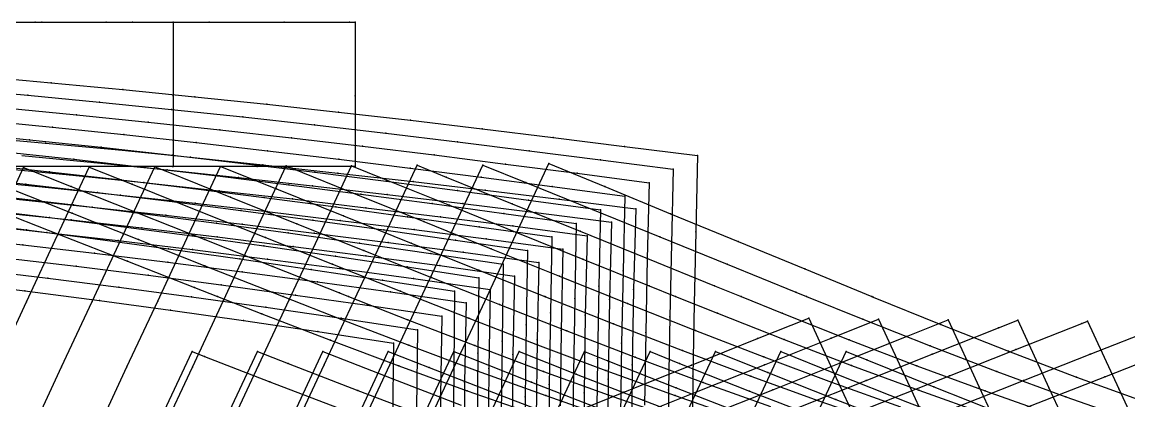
# Model space of a CAD drawing. Extents: x -2408 to 1029, y -526 to 2095.
# Drawn here: x -369.3 to -137.3, y 1504.6 to 1584 of the extents above; entities that cross this region are included whole.
import ezdxf

# ---------------------------------------------------------------- set-up
doc = ezdxf.new("R2010")
doc.units = 0

# ---------------------------------------------------------------- blocks, each defined once
blk = doc.blocks.new(' -30')
at = {"layer": '1'}
for points in [[(-705.398722, 1037.958529), (-699.037878, 1051.61368), (-692.560558, 1065.518865), (-686.094458, 1079.399986), (-679.579468, 1093.386078), (-667.869601, 1088.545558), (-654.06588, 1082.849141), (-639.93417, 1077.027273), (-625.924078, 1071.266404), (-611.86985, 1065.500565), (-611.588666, 1065.385221), (-597.443729, 1059.626624), (-583.237913, 1054.002719), (-568.963569, 1048.571729), (-554.477005, 1043.307707)], [(259.100474, 1071.458129), (273.102488, 1077.10928), (287.272574, 1082.812828), (301.101107, 1088.365229), (311.853142, 1092.672043), (318.337823, 1078.588526), (324.656628, 1064.865272)], [(-199.380836, 541.282704), (-184.367609, 539.451497), (-169.415656, 537.522511), (-154.549495, 535.507821), (-139.623474, 533.388503), (-124.646614, 531.167397), (-109.742759, 528.897307), (-94.63028, 526.580048), (-94.802148, 510.607237), (-94.92007, 495.218377)]]:
    blk.add_lwpolyline(points, dxfattribs=at)
at = {"layer": '14'}
for points in [[(-554.715743, 981.995033), (-569.19848, 986.9827), (-583.328373, 992.069288), (-597.67518, 997.436942), (-611.940886, 1003.014693), (-625.885646, 1008.720417), (-636.292, 1013.072281), (-636.292076, 1013.072281), (-636.295509, 1013.064804), (-630.680852, 1025.118075), (-624.11852, 1039.205766), (-617.238503, 1053.975449), (-617.238503, 1053.975449), (-612.923028, 1052.206039), (-598.88844, 1046.521615), (-584.771804, 1040.976659), (-570.602837, 1035.635222), (-556.146623, 1030.432034)], [(-199.659932, 528.526835), (-184.716631, 526.701148), (-169.079779, 524.666477), (-154.148415, 522.623082), (-138.82949, 520.438341), (-123.25642, 518.13265), (-107.447786, 515.697021), (-107.630848, 499.494936)]]:
    blk.add_lwpolyline(points, dxfattribs=at)
at = {"layer": '2'}
for p in [(-679.579468, 1093.386078), (311.853142, 1092.672043), (-617.238503, 1053.975449), (-94.63028, 526.580048), (-107.447786, 515.697021)]:
    blk.add_point(p, dxfattribs=at)
at = {"layer": '3'}
for p in [(-667.869601, 1088.545558), (301.101107, 1088.365229), (-654.06588, 1082.849141), (287.272574, 1082.812828), (-686.094458, 1079.399986), (-639.93417, 1077.027273), (273.102488, 1077.10928), (318.337823, 1078.588526), (-625.924078, 1071.266404), (-692.560558, 1065.518865), (-611.86985, 1065.500565), (-611.588666, 1065.385221), (-597.443729, 1059.626624), (-617.238503, 1053.975449), (-583.237913, 1054.002719), (-699.037878, 1051.61368), (-612.923028, 1052.206039), (-598.88844, 1046.521615), (-568.963569, 1048.571729), (-184.367609, 539.451497), (-169.415656, 537.522511), (-154.549495, 535.507821), (-139.623474, 533.388503), (-124.646614, 531.167397), (-184.716631, 526.701148), (-109.742759, 528.897307), (-169.079779, 524.666477), (-154.148415, 522.623082), (-138.82949, 520.438341), (-123.25642, 518.13265), (-94.802148, 510.607237)]:
    blk.add_point(p, dxfattribs=at)
at = {"layer": '4'}
for p in [(-611.86985, 1065.500565), (-617.238503, 1053.975449)]:
    blk.add_point(p, dxfattribs=at)
blk = doc.blocks.new('-30')
at = {"layer": '1'}
blk.add_lwpolyline([(-656.736615, 751.94191), (-640.786085, 751.94191), (-621.816635, 751.94191), (-605.712108, 751.94191), (-590.007003, 751.94191), (-576.306009, 751.94191), (-575.152168, 751.94191), (-575.152168, 736.519947), (-575.152168, 721.699142), (-595.670056, 721.699142), (-613.389459, 721.699142), (-630.958968, 721.699142), (-651.263198, 721.699142)], dxfattribs=at)
at = {"layer": '14'}
blk.add_lwpolyline([(-656.736615, 751.94191), (-640.786085, 751.94191), (-621.816635, 751.94191), (-605.712108, 751.94191), (-590.007003, 751.94191), (-576.306009, 751.94191), (-575.152168, 751.94191), (-575.152168, 736.519947), (-575.152168, 721.699142), (-595.670056, 721.699142), (-613.389459, 721.699142), (-630.958968, 721.699142), (-651.263198, 721.699142)], dxfattribs=at)
at = {"layer": '2'}
for p in [(-575.152168, 751.94191), (-575.152168, 751.94191), (-575.152168, 721.699142), (-575.152168, 721.699142)]:
    blk.add_point(p, dxfattribs=at)
at = {"layer": '3'}
for p in [(-640.786085, 751.94191), (-640.786085, 751.94191), (-621.816635, 751.94191), (-621.816635, 751.94191), (-605.712108, 751.94191), (-605.712108, 751.94191), (-590.007003, 751.94191), (-590.007003, 751.94191), (-576.306009, 751.94191), (-576.306009, 751.94191), (-575.152168, 736.519947), (-575.152168, 736.519947), (-630.958968, 721.699142), (-630.958968, 721.699142), (-613.389459, 721.699142), (-613.389459, 721.699142), (-595.670056, 721.699142), (-595.670056, 721.699142)]:
    blk.add_point(p, dxfattribs=at)
blk = doc.blocks.new(' -31')
at = {"layer": '1'}
for points in [[(-719.306886, 1037.546035), (-712.961379, 1051.168307), (-706.522574, 1064.990808), (-700.030644, 1078.927343), (-693.455353, 1093.042831), (-684.443539, 1089.388082), (-670.463003, 1083.716957), (-656.360988, 1077.995136), (-642.183125, 1072.240988), (-627.845906, 1066.420292), (-625.584259, 1065.503998), (-613.746049, 1060.708056), (-599.681805, 1055.117577), (-585.652809, 1049.748903), (-571.206755, 1044.459492), (-557.023991, 1039.506951)], [(273.166301, 1071.517705), (287.449371, 1077.224037), (301.723401, 1082.927756), (315.696725, 1088.512205), (325.652237, 1092.491531), (332.130361, 1078.422281), (338.4346, 1064.730689)], [(-194.588975, 544.567746), (-179.555679, 542.76568), (-164.49136, 540.856719), (-149.612358, 538.879205), (-134.57248, 536.78732), (-119.590017, 534.612449), (-104.571126, 532.37467), (-89.524498, 530.117836), (-89.730812, 514.301875), (-89.889013, 498.93564)]]:
    blk.add_lwpolyline(points, dxfattribs=at)
at = {"layer": '14'}
for points in [[(-556.197772, 978.04769), (-570.71022, 982.841463), (-585.017713, 987.808352), (-599.562903, 993.069454), (-613.740031, 998.398511), (-628.18245, 1004.075581), (-642.195981, 1009.819267), (-650.007172, 1013.071976), (-650.008011, 1013.072281), (-650.01152, 1013.064804), (-644.396845, 1025.118088), (-637.834502, 1039.205775), (-630.954475, 1053.975449), (-630.954475, 1053.975449), (-619.60841, 1049.367727), (-604.405046, 1043.328069), (-590.492016, 1038.00261), (-575.830816, 1032.625574), (-561.575868, 1027.640981), (-547.460029, 1022.954062)], [(-194.881169, 531.815889), (-179.880956, 530.013863), (-164.96576, 528.111366), (-149.778742, 526.078391), (-134.212277, 523.907193), (-118.401681, 521.618003), (-102.367792, 519.202194), (-102.591168, 502.7479)]]:
    blk.add_lwpolyline(points, dxfattribs=at)
at = {"layer": '2'}
for p in [(-693.455353, 1093.042831), (325.652237, 1092.491531), (-630.954475, 1053.975449), (-89.524498, 530.117836), (-102.367792, 519.202194)]:
    blk.add_point(p, dxfattribs=at)
at = {"layer": '3'}
for p in [(-684.443539, 1089.388082), (315.696725, 1088.512205), (-670.463003, 1083.716957), (301.723401, 1082.927756), (-700.030644, 1078.927343), (-656.360988, 1077.995136), (287.449371, 1077.224037), (332.130361, 1078.422281), (-642.183125, 1072.240988), (-706.522574, 1064.990808), (-627.845906, 1066.420292), (-625.584259, 1065.503998), (-613.746049, 1060.708056), (-630.954475, 1053.975449), (-599.681805, 1055.117577), (-712.961379, 1051.168307), (-619.60841, 1049.367727), (-585.652809, 1049.748903), (-571.206755, 1044.459492), (-179.555679, 542.76568), (-164.49136, 540.856719), (-149.612358, 538.879205), (-134.57248, 536.78732), (-119.590017, 534.612449), (-104.571126, 532.37467), (-179.880956, 530.013863), (-164.96576, 528.111366), (-149.778742, 526.078391), (-134.212277, 523.907193), (-118.401681, 521.618003), (-89.730812, 514.301875)]:
    blk.add_point(p, dxfattribs=at)
at = {"layer": '4'}
for p in [(-625.584259, 1065.503998), (-630.954475, 1053.975449)]:
    blk.add_point(p, dxfattribs=at)
blk = doc.blocks.new('-31')
at = {"layer": '1'}
blk.add_lwpolyline([(-657.41673, 751.94191), (-642.174958, 751.94191), (-627.3112, 751.94191), (-613.252144, 751.94191), (-613.252144, 736.519947), (-613.252144, 721.699142), (-632.670856, 721.699142), (-649.441005, 721.699142)], dxfattribs=at)
at = {"layer": '14'}
blk.add_lwpolyline([(-657.41673, 751.94191), (-642.174958, 751.94191), (-627.3112, 751.94191), (-613.252144, 751.94191), (-613.252144, 736.519947), (-613.252144, 721.699142), (-632.670856, 721.699142), (-649.441005, 721.699142)], dxfattribs=at)
at = {"layer": '2'}
for p in [(-613.252144, 751.94191), (-613.252144, 751.94191), (-613.252144, 721.699142), (-613.252144, 721.699142)]:
    blk.add_point(p, dxfattribs=at)
at = {"layer": '3'}
for p in [(-642.174958, 751.94191), (-642.174958, 751.94191), (-627.3112, 751.94191), (-627.3112, 751.94191), (-613.252144, 736.519947), (-613.252144, 736.519947), (-632.670856, 721.699142), (-632.670856, 721.699142)]:
    blk.add_point(p, dxfattribs=at)
blk = doc.blocks.new(' -32')
at = {"layer": '1'}
for points in [[(-733.031314, 1037.527944), (-726.691241, 1051.138485), (-720.302525, 1064.853476), (-713.789918, 1078.834411), (-707.184448, 1093.014679), (-701.121771, 1090.552873), (-687.265026, 1084.930202), (-673.055463, 1079.170648), (-658.93014, 1073.45126), (-644.837136, 1067.74143), (-639.300995, 1065.502472), (-630.70928, 1062.02776), (-616.644344, 1056.437097), (-602.420716, 1050.965794), (-588.118334, 1045.680245), (-573.747795, 1040.606701)], [(288.46595, 1072.11752), (302.608638, 1077.738949), (316.60916, 1083.304246), (330.685428, 1088.900002), (339.422607, 1092.373505), (345.916914, 1078.269089), (352.226522, 1064.5658)], [(-189.423476, 547.819198), (-174.51379, 546.062529), (-159.524407, 544.195696), (-144.498304, 542.236475), (-129.531487, 540.197388), (-114.530037, 538.064348), (-99.58351, 535.881365), (-84.422865, 533.652878), (-84.664211, 517.497694), (-84.850599, 502.462629)]]:
    blk.add_lwpolyline(points, dxfattribs=at)
at = {"layer": '14'}
for points in [[(-547.869195, 971.30855), (-562.163671, 975.645597), (-576.51792, 980.265068), (-591.27833, 985.269421), (-605.969177, 990.474472), (-620.29887, 995.744541), (-634.852344, 1001.321915), (-649.071391, 1007.024441), (-663.723526, 1013.072052), (-663.723984, 1013.072281), (-663.727493, 1013.064804), (-658.112836, 1025.118075), (-651.550504, 1039.205766), (-644.670486, 1053.975449), (-644.670486, 1053.975449), (-633.682431, 1049.535537), (-619.437093, 1043.890796), (-605.102571, 1038.402861), (-590.719169, 1033.118414), (-576.037771, 1027.966365), (-561.50025, 1023.118116), (-546.884833, 1018.510793)], [(-188.995145, 534.986961), (-173.972639, 533.205913), (-158.8577, 531.306759), (-143.549379, 529.290806), (-127.963952, 527.154146), (-112.91974, 525.016082), (-97.287788, 522.707405), (-97.546838, 506.107599), (-97.600019, 489.682566)]]:
    blk.add_lwpolyline(points, dxfattribs=at)
at = {"layer": '2'}
for p in [(-707.184448, 1093.014679), (339.422607, 1092.373505), (-644.670486, 1053.975449), (-84.422865, 533.652878), (-97.287788, 522.707405)]:
    blk.add_point(p, dxfattribs=at)
at = {"layer": '3'}
for p in [(-701.121771, 1090.552873), (330.685428, 1088.900002), (-687.265026, 1084.930202), (316.60916, 1083.304246), (-713.789918, 1078.834411), (-673.055463, 1079.170648), (302.608638, 1077.738949), (345.916914, 1078.269089), (-658.93014, 1073.45126), (-644.837136, 1067.74143), (-639.300995, 1065.502472), (-720.302525, 1064.853476), (-630.70928, 1062.02776), (-616.644344, 1056.437097), (-644.670486, 1053.975449), (-726.691241, 1051.138485), (-633.682431, 1049.535537), (-602.420716, 1050.965794), (-588.118334, 1045.680245), (-619.437093, 1043.890796), (-174.51379, 546.062529), (-159.524407, 544.195696), (-144.498304, 542.236475), (-129.531487, 540.197388), (-114.530037, 538.064348), (-99.58351, 535.881365), (-173.972639, 533.205913), (-158.8577, 531.306759), (-143.549379, 529.290806), (-127.963952, 527.154146), (-112.91974, 525.016082), (-84.664211, 517.497694), (-97.546838, 506.107599)]:
    blk.add_point(p, dxfattribs=at)
at = {"layer": '4'}
for p in [(-639.300995, 1065.502472), (-644.670486, 1053.975449)]:
    blk.add_point(p, dxfattribs=at)
blk = doc.blocks.new(' -33')
at = {"layer": '1'}
for points in [[(-746.741071, 1037.541389), (-740.393803, 1051.167375), (-734.053446, 1064.778514), (-727.55174, 1078.736062), (-720.952377, 1092.90329), (-714.37088, 1090.245653), (-700.44928, 1084.627373), (-686.520609, 1079.009714), (-672.478486, 1073.343472), (-658.55008, 1067.725314), (-653.016129, 1065.504227), (-644.215077, 1061.971907), (-630.250052, 1056.444661), (-616.147939, 1051.025013), (-602.056997, 1045.826686), (-587.562063, 1040.709532)], [(134.079505, 1015.688423), (148.839588, 1019.383526), (163.675903, 1023.352798), (178.271132, 1027.510495), (192.971397, 1031.957475), (207.179358, 1036.510142), (221.72836, 1041.429301), (236.236683, 1046.582096), (250.637788, 1051.918362), (264.767873, 1057.335993), (279.065367, 1062.943275), (285.062695, 1065.316849), (293.363699, 1068.602246), (307.309375, 1074.134018), (321.33089, 1079.704903), (335.201751, 1085.223713), (349.071618, 1090.749711), (353.139229, 1092.372131), (359.660655, 1078.208832), (365.989945, 1064.462811), (372.269339, 1050.82515), (378.545277, 1037.194993)], [(-199.587318, 552.761024), (-184.518769, 551.113028), (-169.449439, 549.362172), (-154.403529, 547.517787), (-139.385269, 545.59427), (-124.360433, 543.586255), (-109.413128, 541.504202), (-94.40716, 539.359567), (-79.322128, 537.190132), (-79.583214, 521.604267), (-79.803495, 506.49299), (-79.893775, 491.171975)]]:
    blk.add_lwpolyline(points, dxfattribs=at)
at = {"layer": '14'}
for points in [[(-665.266477, 1039.205766), (-658.386459, 1053.975449), (-658.386459, 1053.975449), (-652.191684, 1051.478388), (-637.534459, 1045.648573), (-623.530547, 1040.239618)], [(-200.843434, 540.120773), (-185.092896, 538.397218), (-170.100999, 536.652065), (-154.722652, 534.758032), (-139.161279, 532.75081), (-123.330698, 530.626266), (-108.06106, 528.502795), (-92.207785, 526.212616), (-92.497917, 509.56942), (-92.592709, 493.613696)]]:
    blk.add_lwpolyline(points, dxfattribs=at)
at = {"layer": '2'}
for p in [(-720.952377, 1092.90329), (353.139229, 1092.372131), (-658.386459, 1053.975449), (-79.322128, 537.190132), (-92.207785, 526.212616)]:
    blk.add_point(p, dxfattribs=at)
at = {"layer": '3'}
for p in [(349.071618, 1090.749711), (-714.37088, 1090.245653), (-700.44928, 1084.627373), (335.201751, 1085.223713), (-686.520609, 1079.009714), (321.33089, 1079.704903), (-727.55174, 1078.736062), (359.660655, 1078.208832), (-672.478486, 1073.343472), (-658.55008, 1067.725314), (-653.016129, 1065.504227), (-734.053446, 1064.778514), (-644.215077, 1061.971907), (-630.250052, 1056.444661), (-658.386459, 1053.975449), (-740.393803, 1051.167375), (-652.191684, 1051.478388), (-616.147939, 1051.025013), (-637.534459, 1045.648573), (-602.056997, 1045.826686), (-184.518769, 551.113028), (-169.449439, 549.362172), (-154.403529, 547.517787), (-139.385269, 545.59427), (-124.360433, 543.586255), (-109.413128, 541.504202), (-185.092896, 538.397218), (-94.40716, 539.359567), (-170.100999, 536.652065), (-154.722652, 534.758032), (-139.161279, 532.75081), (-123.330698, 530.626266), (-108.06106, 528.502795), (-79.583214, 521.604267), (-92.497917, 509.56942), (-79.803495, 506.49299)]:
    blk.add_point(p, dxfattribs=at)
at = {"layer": '4'}
for p in [(-653.016129, 1065.504227), (-658.386459, 1053.975449)]:
    blk.add_point(p, dxfattribs=at)
blk = doc.blocks.new(' -34')
at = {"layer": '1'}
for points in [[(-760.648042, 1037.131367), (-754.324817, 1050.70573), (-747.815744, 1064.679098), (-741.300131, 1078.66651), (-734.679871, 1092.878571), (-733.457999, 1092.38339), (-719.701142, 1086.817664), (-705.796879, 1081.20471), (-691.669015, 1075.513912), (-677.364565, 1069.766371), (-666.730804, 1065.507126), (-663.102734, 1064.053879), (-648.836733, 1058.391212), (-634.525842, 1052.844457), (-620.337866, 1047.54854), (-605.886402, 1042.376982)], [(135.1284, 1012.579824), (150.057391, 1016.1527), (164.758572, 1019.91402), (179.568786, 1023.950956), (194.379777, 1028.240371), (209.054884, 1032.744153), (223.482136, 1037.425702), (238.006944, 1042.392402), (252.197434, 1047.46892), (266.586454, 1052.815817), (281.016151, 1058.348302), (295.30853, 1063.94776), (298.778954, 1065.316315), (309.449209, 1069.524197), (323.790231, 1075.183594), (337.957864, 1080.777469), (351.903869, 1086.286333), (365.701351, 1091.739034), (366.924133, 1092.222443), (373.462202, 1078.023018), (379.795192, 1064.268981)], [(-194.579889, 556.026452), (-179.506059, 554.402791), (-164.488583, 552.684381), (-149.43639, 550.869334), (-134.508203, 548.99195), (-119.475633, 547.021967), (-104.476103, 544.974444), (-89.461433, 542.872094), (-74.224463, 540.724983), (-74.515587, 524.8052), (-74.760259, 509.756211), (-74.88508, 494.636046)]]:
    blk.add_lwpolyline(points, dxfattribs=at)
at = {"layer": '14'}
for points in [[(-678.982526, 1039.205766), (-672.102509, 1053.975449), (-672.102509, 1053.975449), (-667.232527, 1052.020667), (-652.905865, 1046.33417), (-638.502068, 1040.769044)], [(-195.051501, 543.304491), (-180.083532, 541.688759), (-165.158046, 539.97702), (-149.556659, 538.087674), (-133.817431, 536.093392), (-118.691155, 534.102485), (-103.198992, 531.99205), (-87.12779, 529.717789), (-87.444471, 513.128595), (-87.573821, 497.793534)]]:
    blk.add_lwpolyline(points, dxfattribs=at)
at = {"layer": '2'}
for p in [(-734.679871, 1092.878571), (366.924133, 1092.222443), (-672.102509, 1053.975449), (-74.224463, 540.724983), (-87.12779, 529.717789)]:
    blk.add_point(p, dxfattribs=at)
at = {"layer": '3'}
for p in [(-733.457999, 1092.38339), (365.701351, 1091.739034), (-719.701142, 1086.817664), (351.903869, 1086.286333), (-705.796879, 1081.20471), (337.957864, 1080.777469), (-741.300131, 1078.66651), (373.462202, 1078.023018), (-691.669015, 1075.513912), (-677.364565, 1069.766371), (-666.730804, 1065.507126), (-747.815744, 1064.679098), (-663.102734, 1064.053879), (-648.836733, 1058.391212), (-672.102509, 1053.975449), (-667.232527, 1052.020667), (-634.525842, 1052.844457), (-754.324817, 1050.70573), (-620.337866, 1047.54854), (-652.905865, 1046.33417), (-179.506059, 554.402791), (-164.488583, 552.684381), (-149.43639, 550.869334), (-134.508203, 548.99195), (-119.475633, 547.021967), (-104.476103, 544.974444), (-180.083532, 541.688759), (-89.461433, 542.872094), (-165.158046, 539.97702), (-149.556659, 538.087674), (-133.817431, 536.093392), (-118.691155, 534.102485), (-103.198992, 531.99205), (-74.515587, 524.8052), (-87.444471, 513.128595), (-74.760259, 509.756211)]:
    blk.add_point(p, dxfattribs=at)
at = {"layer": '4'}
for p in [(-666.730804, 1065.507126), (-672.102509, 1053.975449)]:
    blk.add_point(p, dxfattribs=at)
blk = doc.blocks.new(' -35')
at = {"layer": '1'}
for points in [[(-774.363027, 1037.133492), (-768.03641, 1050.715187), (-761.591048, 1064.551818), (-755.074431, 1078.541377), (-748.444443, 1092.774277), (-736.682227, 1088.040117), (-722.616104, 1082.388149), (-708.438389, 1076.700939), (-694.300718, 1071.04039), (-680.447311, 1065.505981), (-680.315526, 1065.453364), (-666.027462, 1059.779977), (-651.611507, 1054.176305), (-637.219311, 1048.772205), (-623.014092, 1043.64081), (-608.486627, 1038.611402)], [(132.402557, 1008.742196), (147.14449, 1012.057185), (162.022554, 1015.636288), (176.658411, 1019.391969), (191.655861, 1023.485728), (206.169946, 1027.687836), (220.786767, 1032.164237), (235.164821, 1036.810364), (249.762016, 1041.7702), (263.998619, 1046.832929), (278.099179, 1052.042997), (292.219216, 1057.421194), (306.303614, 1062.892786), (312.493324, 1065.319824), (320.732604, 1068.550538), (334.993237, 1074.162745), (349.26085, 1079.793399), (363.240981, 1085.323904), (377.097833, 1090.818459)], [(-189.573888, 559.301744), (-174.452077, 557.6967), (-159.393028, 555.99872), (-144.292206, 554.206132), (-129.36371, 552.360971), (-114.281239, 550.420899), (-99.342219, 548.420462), (-84.27683, 546.351641), (-69.129224, 544.258728), (-69.437398, 528.531169), (-69.712484, 513.024848), (-69.867898, 498.02009)]]:
    blk.add_lwpolyline(points, dxfattribs=at)
at = {"layer": '14'}
for points in [[(-692.698499, 1039.205766), (-685.818481, 1053.975449), (-685.818481, 1053.975449), (-673.835528, 1049.204201), (-659.857225, 1043.739088), (-645.797305, 1038.406831)], [(-191.321893, 546.71407), (-174.997432, 544.98044), (-160.180583, 543.305561), (-144.361758, 541.421188), (-128.450832, 539.4399), (-113.214715, 537.470357), (-97.697227, 535.395233), (-82.047787, 533.223), (-82.386571, 516.780326), (-82.551145, 500.858718)]]:
    blk.add_lwpolyline(points, dxfattribs=at)
at = {"layer": '2'}
for p in [(-748.444443, 1092.774277), (-685.818481, 1053.975449), (-69.129224, 544.258728), (-82.047787, 533.223)]:
    blk.add_point(p, dxfattribs=at)
at = {"layer": '3'}
for p in [(-736.682227, 1088.040117), (363.240981, 1085.323904), (-722.616104, 1082.388149), (349.26085, 1079.793399), (-755.074431, 1078.541377), (-708.438389, 1076.700939), (-694.300718, 1071.04039), (-680.447311, 1065.505981), (-680.315526, 1065.453364), (-761.591048, 1064.551818), (-666.027462, 1059.779977), (-685.818481, 1053.975449), (-651.611507, 1054.176305), (-768.03641, 1050.715187), (-673.835528, 1049.204201), (-637.219311, 1048.772205), (-659.857225, 1043.739088), (-623.014092, 1043.64081), (-174.452077, 557.6967), (-159.393028, 555.99872), (-144.292206, 554.206132), (-129.36371, 552.360971), (-114.281239, 550.420899), (-99.342219, 548.420462), (-84.27683, 546.351641), (-174.997432, 544.98044), (-160.180583, 543.305561), (-144.361758, 541.421188), (-128.450832, 539.4399), (-113.214715, 537.470357), (-97.697227, 535.395233), (-69.437398, 528.531169), (-82.386571, 516.780326), (-69.712484, 513.024848)]:
    blk.add_point(p, dxfattribs=at)
at = {"layer": '4'}
for p in [(-680.447311, 1065.505981), (-685.818481, 1053.975449)]:
    blk.add_point(p, dxfattribs=at)
blk = doc.blocks.new(' -36')
at = {"layer": '1'}
for points in [[(-788.080243, 1037.130921), (-781.752408, 1050.715209), (-775.36084, 1064.436302), (-768.839272, 1078.436462), (-762.196274, 1092.697296), (-760.19776, 1091.893996), (-746.354308, 1086.338881), (-732.411987, 1080.756115), (-718.360959, 1075.141882), (-704.1925, 1069.494619), (-694.161911, 1065.509109), (-689.919197, 1063.823327), (-675.825793, 1058.274928), (-661.477151, 1052.75744), (-647.277517, 1047.486629), (-633.11935, 1042.429324)], [(134.224027, 1006.014801), (149.116599, 1009.235017), (163.875123, 1012.647883), (178.853424, 1016.344791), (193.504608, 1020.192428), (208.138447, 1024.267282), (222.669504, 1028.546404), (237.385666, 1033.120538), (251.782084, 1037.832761), (266.020717, 1042.723992), (280.281963, 1047.830555), (294.57199, 1053.124361), (308.728113, 1058.514717), (323.073791, 1064.090717), (326.210251, 1065.317764), (337.305057, 1069.658394), (351.458665, 1075.196744), (365.447101, 1080.671039), (379.593423, 1086.207642)], [(-198.674168, 563.990806), (-183.732225, 562.501905), (-168.689359, 560.922246), (-153.765843, 559.25951), (-138.851626, 557.514511), (-123.877671, 555.693485), (-108.9804, 553.810085), (-94.00935, 551.841663), (-79.127872, 549.836981), (-64.03367, 547.791557), (-64.368349, 531.78176), (-64.65812, 516.612985), (-64.847127, 501.041495)]]:
    blk.add_lwpolyline(points, dxfattribs=at)
at = {"layer": '14'}
for points in [[(-706.414472, 1039.205766), (-699.534454, 1053.975449), (-699.534454, 1053.975449), (-697.157959, 1053.029177), (-683.234201, 1047.528873), (-668.828007, 1041.963218)], [(-186.445579, 550.012542), (-170.571527, 548.351725), (-155.169203, 546.637477), (-139.138484, 544.758341), (-124.026077, 542.910319), (-108.564405, 540.950376), (-92.827239, 538.886789), (-76.967788, 536.72821), (-77.324321, 520.519492), (-77.52364, 504.052251)]]:
    blk.add_lwpolyline(points, dxfattribs=at)
at = {"layer": '2'}
for p in [(-762.196274, 1092.697296), (-699.534454, 1053.975449), (-64.03367, 547.791557), (-76.967788, 536.72821)]:
    blk.add_point(p, dxfattribs=at)
at = {"layer": '3'}
for p in [(-760.19776, 1091.893996), (-746.354308, 1086.338881), (-732.411987, 1080.756115), (365.447101, 1080.671039), (-768.839272, 1078.436462), (-718.360959, 1075.141882), (-704.1925, 1069.494619), (-694.161911, 1065.509109), (-775.36084, 1064.436302), (-689.919197, 1063.823327), (-675.825793, 1058.274928), (-699.534454, 1053.975449), (-697.157959, 1053.029177), (-661.477151, 1052.75744), (-781.752408, 1050.715209), (-683.234201, 1047.528873), (-647.277517, 1047.486629), (-183.732225, 562.501905), (-168.689359, 560.922246), (-153.765843, 559.25951), (-138.851626, 557.514511), (-123.877671, 555.693485), (-108.9804, 553.810085), (-94.00935, 551.841663), (-170.571527, 548.351725), (-79.127872, 549.836981), (-155.169203, 546.637477), (-139.138484, 544.758341), (-124.026077, 542.910319), (-108.564405, 540.950376), (-92.827239, 538.886789), (-64.368349, 531.78176), (-77.324321, 520.519492), (-64.65812, 516.612985)]:
    blk.add_point(p, dxfattribs=at)
at = {"layer": '4'}
for p in [(-694.161911, 1065.509109), (-699.534454, 1053.975449)]:
    blk.add_point(p, dxfattribs=at)
blk = doc.blocks.new(' -37')
at = {"layer": '1'}
for points in [[(-795.469422, 1050.712958), (-789.089718, 1064.408584), (-782.591893, 1078.357843), (-775.937805, 1092.642593), (-766.970075, 1089.043448), (-752.915268, 1083.417652), (-738.993879, 1077.861156), (-724.949048, 1072.272666), (-710.710633, 1066.62802), (-707.876892, 1065.511169), (-696.377933, 1060.979036), (-681.952298, 1055.380489), (-667.660078, 1049.986986), (-653.116476, 1044.702242), (-638.756824, 1039.689667), (-624.082034, 1034.780541), (-609.641131, 1030.172545), (-594.830878, 1025.688203), (-580.212215, 1021.508686), (-565.268897, 1017.490239), (-550.459273, 1013.747483)], [(-193.860524, 567.283734), (-178.882822, 565.812434), (-163.91307, 564.262636), (-148.803086, 562.604376), (-133.852104, 560.882373), (-118.8881, 559.093336), (-103.953026, 557.239215), (-89.063701, 555.317868), (-74.143777, 553.345269), (-58.940139, 551.32328), (-59.285037, 535.679771), (-59.595045, 520.52381), (-59.811099, 505.360085)]]:
    blk.add_lwpolyline(points, dxfattribs=at)
at = {"layer": '14'}
for points in [[(-720.130521, 1039.205766), (-713.250504, 1053.975449), (-713.250504, 1053.975449), (-704.694354, 1050.590994), (-689.955286, 1044.841239), (-675.135504, 1039.217935)], [(-196.150944, 554.745059), (-180.365177, 553.198662), (-164.64115, 551.568195), (-149.020605, 549.84801), (-133.887354, 548.098921), (-118.623572, 546.262985), (-103.061235, 544.323751), (-87.957676, 542.379106), (-71.887789, 540.233421), (-72.278397, 523.201596), (-72.491257, 507.370553)]]:
    blk.add_lwpolyline(points, dxfattribs=at)
at = {"layer": '2'}
for p in [(-775.937805, 1092.642593), (-713.250504, 1053.975449), (-58.940139, 551.32328), (-71.887789, 540.233421)]:
    blk.add_point(p, dxfattribs=at)
at = {"layer": '3'}
for p in [(-766.970075, 1089.043448), (-752.915268, 1083.417652), (-782.591893, 1078.357843), (-738.993879, 1077.861156), (-724.949048, 1072.272666), (-710.710633, 1066.62802), (-707.876892, 1065.511169), (-789.089718, 1064.408584), (-696.377933, 1060.979036), (-713.250504, 1053.975449), (-681.952298, 1055.380489), (-704.694354, 1050.590994), (-667.660078, 1049.986986), (-689.955286, 1044.841239), (-653.116476, 1044.702242), (-178.882822, 565.812434), (-163.91307, 564.262636), (-148.803086, 562.604376), (-133.852104, 560.882373), (-118.8881, 559.093336), (-103.953026, 557.239215), (-89.063701, 555.317868), (-180.365177, 553.198662), (-74.143777, 553.345269), (-164.64115, 551.568195), (-149.020605, 549.84801), (-133.887354, 548.098921), (-118.623572, 546.262985), (-103.061235, 544.323751), (-87.957676, 542.379106), (-59.285037, 535.679771), (-72.278397, 523.201596), (-59.595045, 520.52381)]:
    blk.add_point(p, dxfattribs=at)
at = {"layer": '4'}
for p in [(-707.876892, 1065.511169), (-713.250504, 1053.975449)]:
    blk.add_point(p, dxfattribs=at)
blk = doc.blocks.new(' -38')
at = {"layer": '1'}
for points in [[(-796.232949, 1078.518825), (-789.705811, 1092.530975), (-779.740493, 1088.559275), (-765.795537, 1083.010435), (-751.744405, 1077.431822), (-737.442516, 1071.768726), (-723.460326, 1066.2429), (-721.593781, 1065.509262), (-709.14404, 1060.616054), (-695.10222, 1055.193849), (-680.700302, 1049.789536), (-666.390865, 1044.60093), (-651.86658, 1039.534499), (-637.201431, 1034.63018), (-622.54811, 1029.949667), (-608.05136, 1025.548041), (-593.266315, 1021.301709), (-578.334457, 1017.259113), (-563.427684, 1013.462461), (-548.820473, 1009.960823)], [(-188.889928, 570.570908), (-173.875438, 569.115257), (-158.868778, 567.581384), (-143.820729, 565.953107), (-128.831895, 564.253433), (-113.898613, 562.497704), (-98.924752, 560.671467), (-83.907708, 558.768323), (-68.948437, 556.825968), (-53.847418, 554.854164), (-54.215335, 538.936708), (-54.548529, 523.451694), (-54.783795, 508.175085)]]:
    blk.add_lwpolyline(points, dxfattribs=at)
at = {"layer": '14'}
for points in [[(-733.846494, 1039.205766), (-726.966476, 1053.975449), (-726.966476, 1053.975449), (-712.308872, 1048.217699), (-698.007677, 1042.708981)], [(-191.370191, 558.048706), (-175.315951, 556.497855), (-159.779736, 554.907092), (-143.928005, 553.186272), (-128.608882, 551.442737), (-113.199455, 549.618944), (-97.54333, 547.700324), (-82.433049, 545.787872), (-66.80779, 543.738594), (-67.209899, 527.077992), (-67.453964, 510.809829), (-67.555898, 494.735172)]]:
    blk.add_lwpolyline(points, dxfattribs=at)
at = {"layer": '2'}
for p in [(-789.705811, 1092.530975), (-726.966476, 1053.975449), (-53.847418, 554.854164), (-66.80779, 543.738594)]:
    blk.add_point(p, dxfattribs=at)
at = {"layer": '3'}
for p in [(-779.740493, 1088.559275), (-765.795537, 1083.010435), (-751.744405, 1077.431822), (-737.442516, 1071.768726), (-723.460326, 1066.2429), (-721.593781, 1065.509262), (-709.14404, 1060.616054), (-726.966476, 1053.975449), (-695.10222, 1055.193849), (-680.700302, 1049.789536), (-712.308872, 1048.217699), (-666.390865, 1044.60093), (-173.875438, 569.115257), (-158.868778, 567.581384), (-143.820729, 565.953107), (-128.831895, 564.253433), (-113.898613, 562.497704), (-98.924752, 560.671467), (-83.907708, 558.768323), (-68.948437, 556.825968), (-175.315951, 556.497855), (-159.779736, 554.907092), (-143.928005, 553.186272), (-128.608882, 551.442737), (-113.199455, 549.618944), (-97.54333, 547.700324), (-82.433049, 545.787872), (-54.215335, 538.936708), (-67.209899, 527.077992), (-54.548529, 523.451694), (-67.453964, 510.809829)]:
    blk.add_point(p, dxfattribs=at)
at = {"layer": '4'}
for p in [(-721.593781, 1065.509262), (-726.966476, 1053.975449)]:
    blk.add_point(p, dxfattribs=at)
blk = doc.blocks.new(' -39')
at = {"layer": '1'}
for points in [[(-793.440447, 1088.484297), (-779.537609, 1082.96476), (-765.648304, 1077.464968), (-751.708798, 1071.960969), (-737.618473, 1066.416272), (-735.30838, 1065.512314), (-723.183282, 1060.767818), (-708.925899, 1055.272839), (-694.621465, 1049.9073), (-680.25487, 1044.704049), (-665.92535, 1039.703311), (-651.438478, 1034.844798), (-636.958934, 1030.196749), (-622.347235, 1025.727268), (-607.829158, 1021.516035), (-593.092423, 1017.4779), (-578.563008, 1013.721235), (-563.717708, 1010.102746), (-548.604151, 1006.63477)], [(-199.01652, 575.24766), (-184.067689, 573.880953), (-169.018713, 572.440765), (-153.977396, 570.922887), (-138.997513, 569.325083), (-123.973036, 567.648253), (-109.011203, 565.918443), (-94.000998, 564.119037), (-79.004883, 562.252142), (-64.008562, 560.340224), (-48.755493, 558.384438), (-49.133385, 542.710391), (-49.479879, 527.438725), (-49.74085, 512.102741), (-49.859498, 496.827476)]]:
    blk.add_lwpolyline(points, dxfattribs=at)
at = {"layer": '14'}
for points in [[(-747.562467, 1039.205766), (-740.682449, 1053.975449), (-740.682449, 1053.975449), (-734.259133, 1051.451698), (-719.616796, 1045.761335), (-704.900043, 1040.17713)], [(-185.346075, 561.245072), (-170.189924, 559.797094), (-154.881495, 558.248457), (-139.937051, 556.65159), (-124.383695, 554.913005), (-108.748068, 553.095755), (-92.870939, 551.185247), (-77.555531, 549.281982), (-61.727786, 547.243805), (-62.137311, 531.029687), (-62.411743, 514.366241), (-62.544907, 497.740003)]]:
    blk.add_lwpolyline(points, dxfattribs=at)
at = {"layer": '2'}
for p in [(-740.682449, 1053.975449), (-48.755493, 558.384438), (-61.727786, 547.243805)]:
    blk.add_point(p, dxfattribs=at)
at = {"layer": '3'}
for p in [(-779.537609, 1082.96476), (-765.648304, 1077.464968), (-751.708798, 1071.960969), (-737.618473, 1066.416272), (-735.30838, 1065.512314), (-723.183282, 1060.767818), (-740.682449, 1053.975449), (-708.925899, 1055.272839), (-734.259133, 1051.451698), (-694.621465, 1049.9073), (-719.616796, 1045.761335), (-680.25487, 1044.704049), (-184.067689, 573.880953), (-169.018713, 572.440765), (-153.977396, 570.922887), (-138.997513, 569.325083), (-123.973036, 567.648253), (-109.011203, 565.918443), (-94.000998, 564.119037), (-79.004883, 562.252142), (-170.189924, 559.797094), (-64.008562, 560.340224), (-154.881495, 558.248457), (-139.937051, 556.65159), (-124.383695, 554.913005), (-108.748068, 553.095755), (-92.870939, 551.185247), (-77.555531, 549.281982), (-49.133385, 542.710391), (-62.137311, 531.029687), (-49.479879, 527.438725), (-62.411743, 514.366241), (-49.74085, 512.102741)]:
    blk.add_point(p, dxfattribs=at)
at = {"layer": '4'}
for p in [(-735.30838, 1065.512314), (-740.682449, 1053.975449)]:
    blk.add_point(p, dxfattribs=at)
blk = doc.blocks.new(' -40')
at = {"layer": '1'}
for points in [[(-796.508958, 1084.067502), (-782.223648, 1078.495861), (-767.943331, 1072.917151), (-753.8455, 1067.39938), (-749.023895, 1065.513458), (-739.729078, 1061.877866), (-725.40189, 1056.357127), (-711.031624, 1050.950234), (-696.748703, 1045.74392), (-682.263601, 1040.652458), (-667.618612, 1035.700451), (-653.013265, 1030.964924), (-638.183089, 1026.374451), (-623.453167, 1022.041528), (-608.814152, 1017.966122), (-593.964097, 1014.062397), (-579.060969, 1010.366265), (-564.247687, 1006.901154), (-549.253976, 1003.595558)], [(-194.283844, 578.553351), (-179.173902, 577.191997), (-164.125082, 575.769498), (-149.083702, 574.270242), (-133.976347, 572.68098), (-118.950942, 571.029147), (-103.870709, 569.313084), (-88.858868, 567.542741), (-73.965148, 565.720065), (-58.966446, 563.841436), (-43.664026, 561.913757), (-44.063739, 545.963203), (-44.419946, 530.92332), (-44.698645, 515.631589), (-44.840741, 500.588115)]]:
    blk.add_lwpolyline(points, dxfattribs=at)
at = {"layer": '14'}
for points in [[(-761.278516, 1039.205766), (-754.398499, 1053.975449), (-754.398499, 1053.975449), (-751.765927, 1052.943479), (-738.108749, 1047.627238), (-723.959981, 1042.222143)], [(-195.805222, 565.936893), (-180.392005, 564.550442), (-164.987136, 563.096115), (-149.946958, 561.592156), (-134.795402, 559.995191), (-119.062964, 558.262174), (-103.289328, 556.456834), (-88.199091, 554.671262), (-72.678363, 552.776685), (-56.647787, 550.749016), (-57.08739, 533.820379), (-57.364602, 518.035662), (-57.518845, 502.68963)]]:
    blk.add_lwpolyline(points, dxfattribs=at)
at = {"layer": '2'}
for p in [(-754.398499, 1053.975449), (-43.664026, 561.913757), (-56.647787, 550.749016)]:
    blk.add_point(p, dxfattribs=at)
at = {"layer": '3'}
for p in [(-782.223648, 1078.495861), (-767.943331, 1072.917151), (-753.8455, 1067.39938), (-749.023895, 1065.513458), (-739.729078, 1061.877866), (-725.40189, 1056.357127), (-754.398499, 1053.975449), (-751.765927, 1052.943479), (-711.031624, 1050.950234), (-738.108749, 1047.627238), (-696.748703, 1045.74392), (-179.173902, 577.191997), (-164.125082, 575.769498), (-149.083702, 574.270242), (-133.976347, 572.68098), (-118.950942, 571.029147), (-103.870709, 569.313084), (-88.858868, 567.542741), (-180.392005, 564.550442), (-73.965148, 565.720065), (-58.966446, 563.841436), (-164.987136, 563.096115), (-149.946958, 561.592156), (-134.795402, 559.995191), (-119.062964, 558.262174), (-103.289328, 556.456834), (-88.199091, 554.671262), (-72.678363, 552.776685), (-44.063739, 545.963203), (-57.08739, 533.820379), (-44.419946, 530.92332), (-57.364602, 518.035662), (-44.698645, 515.631589)]:
    blk.add_point(p, dxfattribs=at)
at = {"layer": '4'}
for p in [(-749.023895, 1065.513458), (-754.398499, 1053.975449)]:
    blk.add_point(p, dxfattribs=at)

msp = doc.modelspace()

# ---------------------------------------------------------------- block references
at = {"layer": '1'}
for name, p in [(' -32', (-184.050523, 999.622732)), (' -31', (-184.050388, 1000.311413)), (' -30', (-184.050297, 1001.000083)), (' -34', (-184.050758, 998.245407)), (' -33', (-184.050694, 998.934067)), (' -36', (-184.051123, 996.868036)), (' -35', (-184.051047, 997.556724)), (' -37', (-184.051318, 996.179365)), (' -38', (-184.051331, 995.490688)), (' -39', (-184.051506, 994.802025)), (' -40', (-184.051738, 994.113352)), ('-30', (275.61524, 832.076891)), ('-31', (275.61524, 832.076891)), (' -32', (420.69429, 460.98861)), (' -34', (420.69429, 460.98861)), (' -36', (420.69429, 460.98861)), (' -38', (420.69429, 460.98861)), (' -33', (420.69429, 460.98861)), (' -35', (420.69429, 460.98861)), (' -37', (420.69429, 460.98861)), (' -39', (420.69429, 460.98861)), (' -40', (420.69429, 460.98861)), (' -31', (420.69429, 460.98861)), (' -30', (420.69429, 460.98861)), (' -32', (-514.58038, 429.196867)), (' -34', (-512.877729, 429.098086)), (' -33', (-513.729155, 429.147803)), (' -31', (-515.430888, 429.247568)), (' -30', (-516.281493, 429.297884)), (' -36', (-507.788996, 429.001375)), (' -35', (-508.640982, 429.051384))]:
    msp.add_blockref(name, p, dxfattribs=at)

doc.saveas('drawing.dxf')
